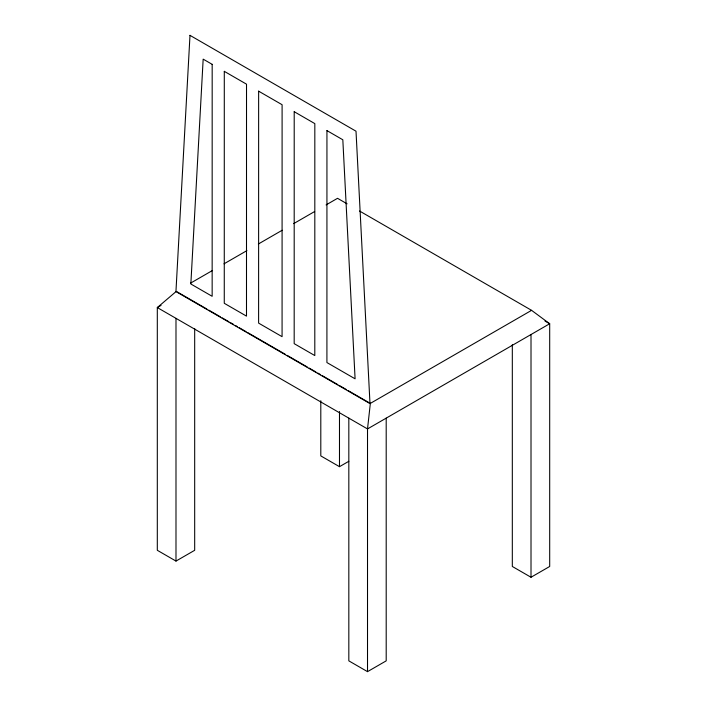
<?xml version="1.0" encoding="UTF-8"?>
<svg xmlns="http://www.w3.org/2000/svg" width="707" height="707" viewBox="0 0 707 707"><rect width="100%" height="100%" fill="white"/><g stroke="black" fill="none" stroke-linecap="round" stroke-linejoin="round"><path stroke-width="1.06" d="M512.319 344.707L512.319 566.475L531.01 577.257L549.692 566.475L549.692 323.744L531.576 310.338L370.344 403.397L367.516 428.928L367.516 671.65L386.199 660.859L386.199 418.137M190.616 283.109L212.551 270.445M224.004 263.835L246.902 250.623M258.347 244.012L282.199 230.243M293.652 223.633L314.642 211.526M326.086 204.915L337.531 198.305L347.093 203.828M161.046 305.406L157.308 307.563L157.308 550.293L175.99 561.075L194.681 550.293L194.681 328.525M320.801 400.736L320.801 455.9L339.484 466.682L348.825 461.291M359.518 210.995L531.576 310.338M545.017 321.049L549.692 323.744L367.516 428.928L157.308 307.563L176.299 291.372L206.886 309.03M208.804 310.134L220.275 316.754M222.184 317.858L228.874 321.72M230.782 322.825L233.655 324.478M235.564 325.582L237.481 326.687M239.39 327.792L246.08 331.654M247.989 332.758L285.275 354.287M287.183 355.382L307.253 366.977M309.171 368.082L315.861 371.944M317.77 373.049L320.642 374.701M322.551 375.806L337.849 384.635M339.758 385.739L346.448 389.601M348.357 390.706L370.344 403.397M367.516 671.65L348.825 660.859L348.825 418.137M531.01 334.535L531.01 577.257M339.484 411.518L339.484 466.682M175.99 318.353L175.99 561.075M212.18 64.346L212.153 296.295L190.846 283.993L203.165 59.141L212.18 64.346M224.296 71.345L224.269 303.294L246.496 316.126L246.522 84.177L224.296 71.345M258.638 91.168L258.612 323.117L282.075 336.665L282.102 104.716L258.638 91.168M294.209 111.706L294.183 343.655L314.801 355.559L314.827 123.61L294.209 111.706M326.943 130.601L326.917 362.558L355.091 378.819L342.824 139.774L326.943 130.601M189.989 35.35L175.946 291.576L369.991 403.609L356.01 131.202L189.989 35.35"/></g></svg>
